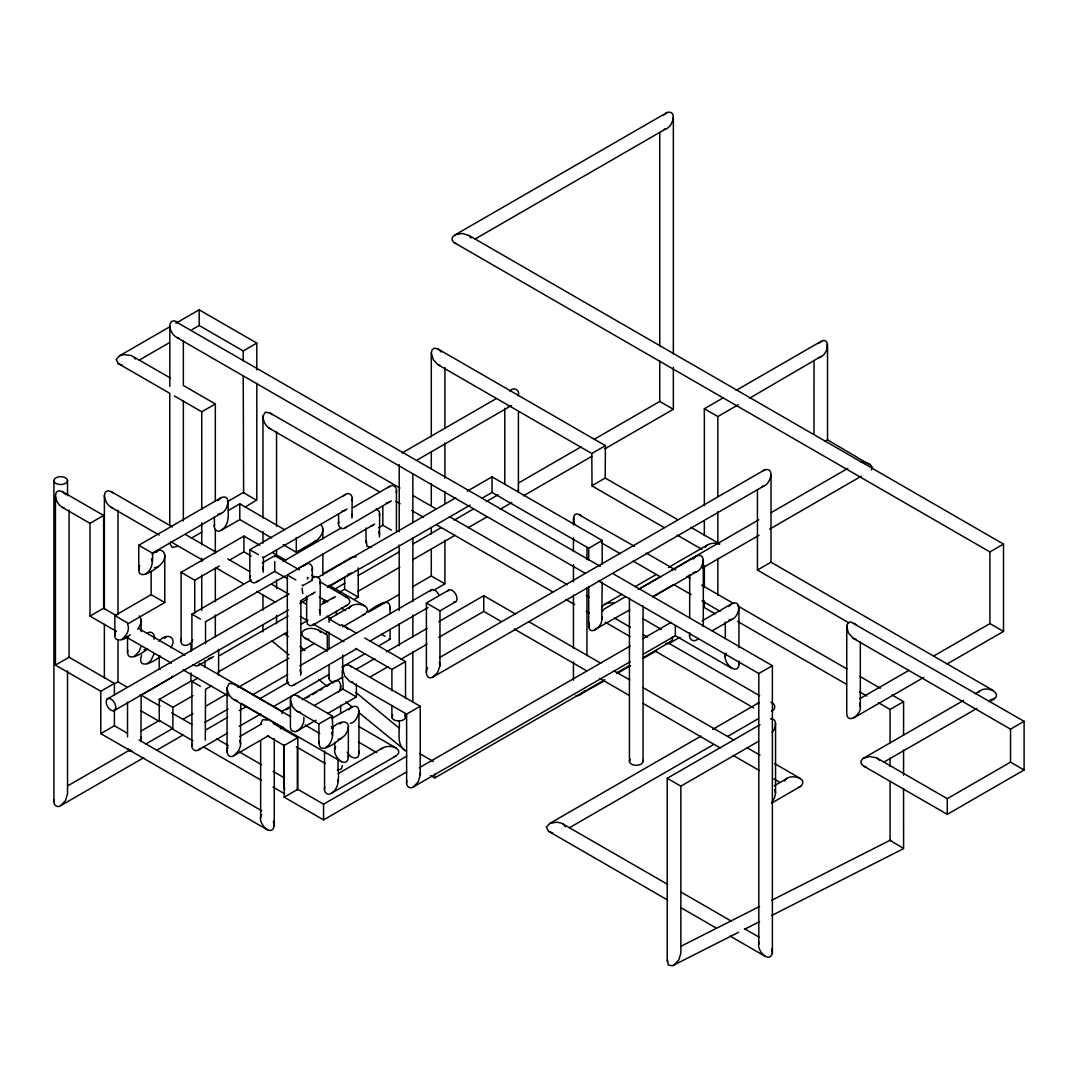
<?xml version="1.0" encoding="UTF-8"?>
<svg xmlns="http://www.w3.org/2000/svg" width="1078" height="1078" viewBox="0 0 1078 1078"><rect width="100%" height="100%" fill="white"/><g stroke="black" fill="none" stroke-linecap="round" stroke-linejoin="round"><path stroke-width="1.5" d="M634.578 546.344L577.606 513.977A5.013 4.096 60 0 0 573.914 516.092L573.9 522.116A13.34 10.888 60 0 0 574.79 524.407M818.175 343.545L823.39 340.54A5.013 4.096 -60 0 1 827.069 342.683L827.069 348.706A13.34 10.888 -60 0 1 823.376 355.093L749.56 398.24M169.785 386.409L169.852 324.303L171.348 321.473L174.232 320.799L600.311 566.354M143.67 757.74L60.718 805.63C56.555 808.729 52.458 803.676 54.129 799.526M130.128 634.578C124.401 641.41 110.913 643.31 115.791 631.048M144.088 649.751L147.497 648.848C143.387 652.81 125.87 664.048 127.756 650.33M152.443 554.267C162.199 543.905 169.206 555.574 161.363 563.807C155.987 569.669 134.507 583.75 139.668 565.586M139.156 615.929C143.118 619.419 140.396 625.631 137.741 629.121M138.752 570.046L138.752 545.252L152.375 553.108C153.143 560.479 152.685 569.71 145.557 573.981M140.922 741.004L141.151 695.175L172.884 676.849L171.981 676.324M154.073 639.214C155.758 635.077 151.648 630.01 147.497 633.109M192.733 639.766C190.806 646.733 178.692 647.999 181.333 638.755M271.669 537.976L239.788 519.583L221.206 530.309C217.055 533.408 212.945 528.341 214.63 524.204M227.633 733.053L198.716 749.749C194.552 752.848 190.456 747.782 192.14 743.645M138.752 545.252L221.206 497.632C231.837 493.616 228.037 511.161 221.206 513.371L152.375 553.108M205.292 740.114L205.534 689.3L211.342 685.945M267.304 736.382L233.899 755.665C228.361 759.37 225.248 751.447 227.997 747.283M287.664 578.873L274.755 571.421L256.631 581.891C252.468 584.99 248.371 579.937 250.042 575.787M240.704 704.015L240.475 746.043L238.71 750.584L233.899 755.665M263.207 572.256L263.436 557.569L347.143 508.978M356.71 648.713L294.105 684.853C289.955 687.966 285.845 682.9 287.53 678.749M302.783 593.695L302.096 588.13M300.695 675.232L300.924 600.608L315.221 592.078M312.094 570.599C313.779 566.449 309.669 561.395 305.519 564.495L287.3 575.005L287.3 680.932M320.867 524.595C325.61 529.473 320.867 537.693 316.056 540.806L296.302 552.206L283.258 544.673M320.031 583.737C321.716 579.6 317.619 574.534 313.455 577.633M320.031 615.188L320.274 581.568M391.395 500.852L345.378 527.694C341.214 530.794 337.118 525.727 338.802 521.59M331.472 728.499C342.683 717.261 354.392 721.371 344.947 735.398C339.651 739.373 318.01 758.373 319.128 741.448M351.954 500.637C353.638 496.5 349.528 491.433 345.378 494.532L249.813 549.713L249.813 577.956M351.954 518.06L352.196 498.467M358.61 726.37L396.111 748.011L398.604 750.504L398.604 753.387L396.111 755.88L331.35 793.26C327.2 796.372 323.09 791.306 324.774 787.156M315.975 720.266L295.439 731.841L291.303 730.574L290.4 727.165L290.4 699.649L291.303 696.24L293.809 694.798L297.205 695.714L332.523 716.102C331.687 726.208 336.296 740.829 325.718 747.553M302.204 699.676L333.816 681.431C340.81 677.361 342.359 688.101 338.627 692.076M338.169 760.138C337.01 770.703 342.4 786.118 331.35 793.26M371.088 547.449L366.951 546.169L366.277 540.59M379.429 515.769L379.429 511.7L376.262 508.749M331.795 718.554L352.129 706.818C363.569 702.896 358.341 722.395 350.363 723.311M379.429 537.073L379.658 513.6M396.219 492.511C397.89 488.361 393.793 483.308 389.63 486.407L352.519 507.832M389.859 609.043C391.341 594.018 372.153 608.76 367.652 611.967M630.226 661.717L413.426 786.886C409.276 789.985 405.166 784.932 406.851 780.782M356.4 683.816L356.4 696.927L342.777 689.058C344.717 683.762 337.104 661.272 349.595 665.463L420.245 706.265L420.245 775.095L418.251 781.806L413.426 786.886M518.181 395.828C520.431 390.223 513.573 386.261 509.84 391.018M698.248 638.567C694.515 643.323 687.656 639.362 689.907 633.743M639.631 588.871L696.482 556.059C707.114 552.03 703.314 569.588 696.482 571.785L653.16 596.794M702.182 620.82L732.11 603.545C742.742 599.516 738.942 617.074 732.11 619.284L712.167 630.805M770.514 718.932C778.06 718.096 775.702 729.051 772.158 732.407M775.554 723.621L775.554 792.963L774.651 797.424L772.158 801.749M738.551 932.308L672.281 965.848L668.144 964.837L667.457 959.487M114.403 694.811L114.403 683.425L100.78 691.281L55.436 665.113L55.436 495.503L56.352 492.094L58.845 490.652L62.255 491.568L103.623 515.459L103.623 608.248L90 616.117L90 523.329L103.623 515.459M104.377 609.353L104.377 495.543L105.294 492.147L107.787 490.706L111.182 491.608L172.386 526.953M227.081 751.743L227.081 687.845L229.075 683.439L233.899 683.91L290.629 716.668M260.647 724.039L262.641 719.632L267.452 720.104M274.27 738.619L274.27 825.91C271.616 838.361 256.16 821.948 261.563 814.645M284.619 789.824L283.932 783.463M348.356 726.612L348.356 757.861C345.701 770.312 330.245 753.899 335.649 746.596M342.346 765.488L341.43 768.897L337.293 770.177M358.947 710.752L358.947 753.347C358.974 761.432 348.895 757.403 347.318 752.188M431.294 436.806L431.294 352.991L432.197 349.582L434.69 348.14L438.099 349.056L605.418 445.659L605.189 478.066L677.833 519.731M738.929 661.164C740.653 679.167 720.293 662.458 726.208 653.255M439.608 657.526L764.814 469.779C775.365 467.205 770.379 484.251 763.628 486.138L432.588 677.254C426.605 680.245 424.867 671.607 427.602 667.794M426.389 672.308L426.389 603.02L439.972 610.862L439.972 665.84L437.56 672.578L432.588 677.254M947.036 664.021L1003.51 631.412L1003.51 544.08L989.927 551.923L454.148 242.59L452.032 239.976L452.477 237.106L455.334 234.748L667.147 112.462C677.685 109.902 672.712 126.934 665.961 128.821L475.007 239.06M860.311 641.949L860.311 706.939C861.551 714.269 847.281 725.238 846.742 713.407L846.742 626.075L847.941 622.936L850.65 621.885L1024.1 721.317L1024.1 769.988L947.279 814.348L864.165 766.364L861.309 764.006L860.877 761.135L862.979 758.521L963.584 700.43M589.154 622.532L589.154 628.555A5.013 4.096 -60 0 0 592.846 630.67L629.835 609.838M602.198 582.039L601.74 621.265A13.34 10.888 -60 0 1 598.061 627.652L594.571 630.199M262.978 518.114L262.978 416.095L265.377 412.146L270.362 413.197L399.951 488.024M613.436 573.927L772.387 665.692L772.387 953.356C768.857 964.284 755.651 949.435 759.195 942.361M140.922 646.813L139.156 651.355L134.346 656.435M141.595 655.181C136.34 671.217 154.882 661.717 160.366 656.152M154.073 653.942L150.907 660.558L147.497 663.576M283.932 729.725L284.619 728.229M170.89 647.757C177.735 637.071 166.632 631.951 158.924 641.235M348.989 608.544C352.614 600.217 374.551 605.405 365.105 613.921L342.683 626.857M601.982 606.874L604.475 604.381L621.912 594.315M705.147 547.314C708.111 542.827 714.552 542.584 719.282 543.932M784.393 781.051C788.031 772.724 809.969 777.912 800.523 786.428L771.632 803.097M217.81 500.664L221.206 497.632M307.284 578.94L308.227 577.929L307.284 577.377M348.72 709.85L352.129 706.818M693.087 559.078L696.482 556.059M728.701 606.564L732.11 603.545M663.671 115.171L667.147 112.462M978.272 692.399C986.37 683.088 1007.943 695.404 988.553 701.697M674.046 965.026L678.857 959.838L680.851 953.235L680.851 786.158L667.228 778.303L667.228 961.603M332.011 598.64L335.527 596.606M306.651 596.053L306.651 620.888L307.553 624.297L310.046 625.725L313.455 624.822L348.693 604.206L349.986 601.43L348.693 598.64L319.654 581.608M380.952 749.17C385.102 745.706 391.408 745.653 396.111 748.011M642.461 657.998L669.896 642.151L672.389 639.658L672.389 636.788M156.189 552.381L157.954 551.087M221.206 530.309C230.975 524.245 227.687 510.959 228.024 501.566M121.693 639.443C126.355 636.343 130.168 629.741 127.595 624.243M343.612 495.826L345.378 494.532M164.314 638.405L166.079 637.111M256.631 581.891L258.397 580.611M387.864 487.687L389.63 486.407M345.378 527.694L347.143 526.401M303.753 565.775L305.519 564.495M297.191 569.076L374.618 524.11M192.814 664.83L196.951 666.11L200.481 664.075M198.716 665.355L213.552 656.529M349.676 558.768L353.207 556.733L356.252 557.003M60.718 805.63L65.529 800.55L67.523 793.826L67.523 670.893M313.455 624.822L315.221 623.529M381.518 604.232L383.283 602.939M198.716 749.749L200.481 748.455M294.105 684.853L295.871 683.573M332.051 682.711L333.816 681.431M297.205 731.1C301.597 728.216 304.71 722.718 303.794 717.396M339.786 723.971L341.537 722.678M170.216 326.54L119.523 355.794L116.128 359.567L118.337 363.636L169.785 393.335L169.785 525.121M700.97 736.126L549.753 823.444L546.344 827.217L548.554 831.273L667.673 900.049M757.443 703.624L759.141 702.546L712.612 729.415M771.525 711.076C776.295 709.593 775.5 703.247 770.864 702.25M763.035 470.884L764.814 469.779M175.997 323.184L199.174 309.817L256.807 343.087L256.807 369.862M139.075 360.187L169.125 342.831M192.019 329.612L199.174 325.489L243.224 350.929L256.807 343.087M174.326 395.949L201.748 411.796L215.331 403.954L215.331 501.081M227.485 501.634L243.224 492.538L256.807 500.381L256.807 383.242M228.361 510.446L239.788 503.844L284.713 529.77M191.641 538.003L201.775 532.155M245.218 507.064L256.416 500.152M181.104 640.925L181.104 572.351L243.924 536.089L259.785 545.252M114.874 635.508L114.874 615.605L151.136 594.665L164.759 602.535L164.759 555.022M402.107 452.949L495.745 398.887M181.104 572.351L194.727 580.22L219.319 566.017M229.452 560.169L243.924 551.815L251.187 556.019M55.436 665.113L69.059 657.243L114.403 683.425M164.759 602.535L128.498 623.475L114.874 615.605M417.213 459.956L511.592 405.463M262.21 562.932L274.755 555.696L299.374 569.898M191.897 650.007L191.897 614.137L251.255 579.87M283.096 561.476L340.998 528.045M205.292 621.871L285.549 575.8M378.553 527.681L382.825 525.215L391.395 530.16M114.591 683.802L118.001 681.835L126.705 686.848M323.13 573.819L351.441 557.474M302.783 585.543L312.324 580.301L312.324 568.429M107.167 699.056L288.405 594.409M317.498 577.619L455.671 497.847M467.246 491.164L492.04 476.853L602.198 540.455L602.198 563.861M328.79 586.284L351.441 573.213L348.032 574.129M113.931 710.752A6.818 3.935 60 0 0 112.826 700.565A6.818 3.935 60 0 0 106.223 702.627A6.818 3.935 60 0 0 113.931 710.752L288.446 610M299.792 603.451L307.068 599.233M327.699 587.335L470.183 505.07M481.839 498.332L492.04 492.444L588.696 548.257L602.198 540.455M219.602 655.572L288.109 616.023M334.746 589.1L344.947 583.211M358.071 575.639L398.873 552.071M413.453 543.662L441.145 527.668M454.256 520.095L473.215 509.153M486.326 501.58L497.982 494.856M518.397 483.079L581.055 446.885M594.18 439.312L659.763 401.447L673.346 409.29L673.346 367.355M325.475 600.311L322.74 601.888L324.734 603.047M339.152 592.415L344.623 589.262L358.246 597.118L354.15 599.489M320.624 604.947L333.533 597.495M160.177 721.034L159.261 720.508L159.261 699.393L190.968 681.08L191.884 681.606M100.78 691.281L100.78 733.619L114.403 725.75L127.433 733.269M191.897 745.814L191.897 681.431L197.719 678.075M431.294 352.991L433.289 359.702L438.099 364.782L591.795 453.515L605.418 445.659M217.864 672.254L287.718 631.924M300.816 624.364L308.092 620.16M357.559 591.606L399.763 567.23M412.861 559.671L455.064 535.308M468.162 527.748L487.081 516.82M500.165 509.261L511.807 502.55M523.45 495.826L591.849 456.331M604.947 448.771L673.346 409.29M159.261 699.393L172.884 707.262L193.07 695.606M329.059 622.302L329.059 619.001L351.482 606.052M141.258 730.897L159.261 720.508L172.884 728.378L145.759 744.036M704.338 505.649L704.338 408.751L723.163 397.876M736.112 390.398L821.679 340.998M325.192 633.81L327.981 632.207M67.981 785.7L130.465 749.628M182.788 719.417L192.962 713.542M206.033 705.996L226.38 694.245M238.009 687.535L288.877 658.173M300.493 651.462L313.577 643.903M368.797 612.021L399.318 594.409M412.402 586.85L431.294 575.948L444.918 583.818L444.918 540.226M592.024 485.666L591.795 453.515M604.502 478.457L591.795 485.801L664.196 527.6M704.338 408.751L717.84 416.553L738.241 404.762M299.886 665.786L431.429 589.841M156.768 750.18L182.964 735.048M204.793 722.449L228.078 709.001M252.818 694.717L287.745 674.558M433.275 590.542L444.918 583.818M205.965 729.833L227.714 717.274M239.303 710.577L246.552 706.386M259.609 698.854L288.594 682.118M426.389 603.02L448.529 590.245M369.821 641.154L428.06 607.52M239.195 726.37L260.876 713.852M273.893 706.346L328.83 674.626M341.847 667.107L364.755 653.888M378.823 645.762L390.088 639.254L390.088 629.539M439.972 610.862L455.9 601.659M199.39 663.536L282.099 711.291L290.71 706.306M239.707 736.584L261.496 723.998M286.196 709.742L290.548 707.222M306.529 698.005L309.44 696.321M312.337 694.65L316.703 692.13M319.6 690.459L322.511 688.775M326.863 686.255L329.774 684.584M332.684 682.9L342.844 677.038M355.929 669.492L374.807 658.577M386.423 651.867L427.104 628.393M438.733 621.683L483.766 595.676L515.553 614.042M314.291 705.497L342.777 689.058M280.388 728.836L283.285 727.151M370.455 676.836L387.878 666.77M400.962 659.224L427.104 644.118M438.733 637.408L483.766 611.415L501.149 621.454M355.538 648.417L391.907 669.411L405.53 661.555L405.53 698.531M327.523 713.596L356.4 696.927M290.4 699.649L292.394 706.36L295.439 710.159L318.899 723.971L332.523 716.102M284.174 745.491L297.797 737.621L297.797 789.298L284.174 797.168L284.174 745.491L267.452 735.843L269.217 736.584M824.913 441.374L827.527 439.864L871.28 465.642A5.013 4.096 0 0 1 871.293 469.9M342.777 669.398L344.771 676.122L349.595 681.202L406.622 714.121L420.245 706.265M634.982 586.769L655.33 575.019M668.414 567.473L707.64 544.821M601.82 610.418L625.402 596.808M638.149 589.437L660.275 576.663M671.581 570.141L758.791 519.785M770.743 512.885L847.78 468.404M338.452 773.438L382.474 748.011M652.796 596.579L673.507 584.626M686.605 577.067L690.648 574.736M702.304 568.012L759.074 535.227M769.584 529.163L861.295 476.206M297.797 789.298L323.575 804.188L406.689 756.19M284.174 797.168L323.575 819.913L406.689 771.929M848.817 622.801L757.43 570.046L771.013 562.204L771.013 474.724M419.248 767.792L630.226 645.991M643.323 638.432L670.974 622.464M643.323 654.157L675.34 635.683L732.11 668.454M430.54 775.594L434.663 777.966L604.906 679.679M616.454 673.009L629.458 665.503M576.043 695.66A5.013 4.096 -60 0 0 577.579 695.809L604.354 680.878M617.222 673.454L630.549 665.759M643.472 658.294L656.731 650.64M668.252 643.984L680.016 637.206M758.804 944.139L758.804 673.534L772.387 665.692M569.4 827.769L713.366 744.655M727.906 736.261L758.44 718.622M667.228 778.303L760.044 724.712M680.851 786.158L758.656 741.246M859.894 698.652L909.024 670.287M933.588 656.111L989.927 623.583L1003.51 631.412M852.927 718.352L923.873 677.388M878.408 702.721L890.064 709.445L903.58 701.643L903.58 735.048M774.327 785.808L786.9 778.559M975.253 693.706L979.632 691.173M883.569 762.308L976.884 708.435M846.742 626.075L848.305 632.719L852.927 638.176L1010.531 729.159L1024.1 721.317M862.979 758.521L869.515 756.554L876.549 757.834L947.279 798.663L1010.531 762.146L1024.1 769.988M821.652 356.616L818.162 358.098M579.304 695.35L582.794 692.804A13.34 10.888 -60 0 0 584.343 690.89M994.388 698.328L990.305 699.972M177.156 546.357L172.184 547.422L169.785 543.474M681.539 946.012L759.545 906.463M771.552 900.373L890.064 840.274L891.412 840.975M744.548 929.276L759.559 921.663M771.552 915.572L903.58 848.642L903.566 788.463M345.162 606.24L347.156 605.364M363.111 614.797L365.105 613.921M604.475 604.381L608.787 602.939L613.773 602.939M394.117 756.769L396.111 755.88M669.896 642.151L665.571 643.593M798.529 787.304L800.523 786.428M221.206 513.371L217.81 514.287M157.954 566.826L154.545 567.742M345.378 510.271L341.969 511.174M389.63 502.132L386.22 503.049M314.291 541.547L316.056 540.806M371.088 526.145L372.853 525.39M311.69 594.113L313.455 593.372M211.787 657.809L208.391 658.725M696.482 571.785L693.087 572.701M341.537 738.417L338.142 739.333M732.11 619.284L728.701 620.2M119.523 355.794L124.051 354.581L131.246 355.497L170.257 377.933M455.334 234.748L462.368 233.468L468.903 235.435L1003.51 544.08M549.753 823.444L556.774 822.164L561.463 823.147L667.659 884.364M664.223 129.373L665.961 128.821M761.89 486.69L763.628 486.138M508.196 406.379L509.84 406.217M132.581 751.379L129.522 751.11L127.756 748.604M351.347 681.956L352.991 682.118M237.308 700.565C231.244 700.053 227.431 693.437 227.081 687.845M300.614 712.356L297.205 711.44M856.404 639.47L852.927 638.176M308.901 639.294C303.915 639.591 298.606 632.921 304.575 629.983C312.377 625.658 320.948 630.832 327.321 635.252L327.321 650.708M122.42 365.28L118.337 363.636M552.65 832.93L548.554 831.273M169.785 326.311C170.418 331.431 173.679 336.862 178.894 338.276M864.165 766.364L866.281 767.132M438.099 364.782L439.864 365.536M104.377 495.543C104.674 500.798 107.881 506.229 112.947 508.102M55.436 495.503C55.733 500.744 58.94 506.188 64.006 508.048M345.162 596.606L347.156 597.495M262.978 416.095C262.911 421.417 266.064 426.861 270.942 429.125M454.148 242.59L456.007 243.574M870.013 464.389L866.052 462.637A13.34 10.888 0 0 0 861.106 462.273M771.013 562.204L993.202 690.486M690.863 527.263L719.821 543.986M677.24 535.119L701.859 549.335M646.207 553.054L675.515 569.979M686.915 576.568L690.041 578.374M701.657 585.084L733.619 603.532M737.81 605.944L846.917 668.939M859.948 676.458L880.335 688.236M891.937 694.933L903.58 701.643M601.484 542.84L620.429 553.782M633.029 561.045L660.625 576.973M673.696 584.519L691.119 594.584M702.048 600.904L720.158 611.347M737.581 621.413L846.5 684.287M859.449 691.78L866.833 696.038M715.24 613.854L704.338 607.561L704.338 600.877M177.156 337.724L585.341 573.375M598.452 580.948L758.804 673.534M642.555 618.502L661.259 629.309M413.049 495.584L436.347 509.045M449.459 516.605L567.405 584.694M586.338 595.635L589.248 597.306M667.875 642.704L759.613 695.674M614.541 618.071L630.374 627.207M643.323 634.673L647.635 637.165M269.163 428.195L379.726 492.026M395.734 501.257L400.1 503.776M411.729 510.5L423.371 517.211M436.455 524.77L552.839 591.97M565.937 599.53L574.655 604.569M586.297 611.28L589.208 612.964M605.203 622.195L629.943 636.478M654.669 650.762L753.589 707.869M215.331 403.954L183.354 385.493L183.354 341.012M528.57 621.548L600.837 663.266M613.84 670.785L629.741 679.962M642.757 687.481L733.943 740.114M746.973 747.647L759.99 755.166M774.462 763.52L800.523 778.559M514.193 628.986L586.675 670.826M599.718 678.358L628.703 695.094M643.216 703.476L720.131 747.889M733.202 755.422L759.316 770.5M773.829 778.882L779.637 782.237M243.615 492.767L243.224 375.912M272.774 552.744L285.751 560.237M311.731 575.234L314.614 576.905M329.033 585.233L365.105 606.052M311.421 579.775L312.324 580.301M249.813 549.713L258.397 554.658M262.533 557.043L263.436 557.569M287.3 575.005L295.871 579.964M302.096 585.152L303.012 585.677M341.308 608.046L345.661 610.566M319.196 597.077L327.806 602.05M381.518 634.309L385.048 636.343M389.185 638.728L390.088 639.254M185.497 534.513L216.099 552.192M227.754 558.916L249.611 571.529M271.467 584.155L288.958 594.247M300.614 600.985L306.448 604.34M326.85 616.117L331.216 618.651M341.416 624.539L355.983 632.948M364.728 638.001L405.53 661.555M329.059 619.001L340.688 625.712M111.182 507.347L159.18 535.052M170.823 541.776L202.826 560.25M215.91 567.81L243.547 583.764M256.631 591.323L275.55 602.238M300.277 616.508L306.085 619.877M313.361 624.068L343.909 641.706M304.575 637.853L327.321 650.977M62.255 507.307L90 523.329M680.69 891.897L731.41 921.178M744.453 928.71L758.939 937.065M191.897 614.137L200.481 619.082M419.558 753.522L433.289 761.445M680.757 907.595L715.617 927.727M730.143 936.108L765.003 956.24M358.3 741.92L376.788 752.592M331.35 726.68L333.115 727.704M103.623 608.248L116.693 615.794M138.456 628.353L184.877 655.154M305.182 725.063L319.721 733.471M90 616.117L116.195 631.236M124.927 636.276L171.496 663.159M183.139 669.883L228.253 695.93M241.351 703.489L282.099 727.017M233.899 699.649L341.537 761.796M273.233 723.446L297.797 737.621M191.897 681.431L200.481 686.39M296.315 746.784L325.367 763.561M160.177 669.505L159.261 668.98L159.261 655.599M140.234 694.65L160.043 706.103M171.645 712.801L191.938 724.51M216.584 738.74L228.172 745.437M239.774 752.134L261.523 764.693M273.111 771.39L284.713 778.087M171.981 727.852L172.884 728.378L172.884 707.262M140.733 710.685L159.638 721.6M171.267 728.324L193.083 740.909M203.257 746.784L261.428 780.378M273.057 787.088L284.7 793.799M139.008 739.953L261.725 810.804M100.78 733.619L267.452 829.844M579.317 514.435L581.096 515.473M175.97 321.365L177.749 322.47M876.549 757.834L879.419 760.192M358.907 712.598L406.042 751.11M438.099 349.056L441.508 352.075M111.182 491.608L112.947 492.902M349.595 665.463L351.347 666.756M62.255 491.568L65.65 494.586M297.205 695.714L298.97 696.994M233.899 683.91L235.664 685.204M318.199 629.983L320.705 632.476M903.108 848.211L890.064 840.355L890.064 781.577M284.349 633.46L288.244 636.68M299.94 646.328L305.141 650.613M355.821 692.399L398.712 727.758M272.047 640.979L288.904 654.885M318.724 679.463L326.499 685.877M345.944 701.899L352.425 707.249M854.113 623.178L855.851 624.634M270.362 413.197L272.087 414.653M468.903 235.435L471.019 238.049M563.322 824.131L565.424 826.732M404.277 750.005C395.869 742.836 400.302 730.358 399.224 721.007M601.982 609.757L602.939 611.091M134.454 357.707L135.208 359.095M702.384 624.647L703.072 626.143M774.651 789.568L775.554 792.963M378.755 531.494L379.658 534.904M319.357 609.609L320.274 613.018M262.533 566.691L263.436 570.087M331.62 732.353L332.523 735.748M300.007 669.654L300.924 673.063M239.801 740.465L240.704 743.874M151.459 558.768L152.375 562.177M859.705 703.287L860.311 706.939M439.352 662.188L439.972 665.84M273.354 821.449L274.27 825.91M771.767 948.99L772.387 953.356M420.016 773.182L420.245 775.095M351.954 513.99L352.196 515.89M337.94 779.569L338.169 781.469M140.922 736.934L141.151 738.834M738.7 662.35L738.929 664.52M358.718 751.177L358.947 753.347M348.127 755.691L348.356 757.861M602.198 616.953L602.198 619.015M1010.531 729.159L1010.531 762.146M989.927 551.923L989.927 623.583M947.279 798.663L947.279 814.348M903.566 750.059L903.58 775.136M890.064 709.445L890.064 743.011M890.064 758.09L890.064 766.512M827.527 344.408L827.527 439.864M814.025 360.551L814.011 434.313M757.43 489.574L757.43 570.046M738.929 607.48L738.929 647.743M725.305 621.952L725.305 638.486M725.305 653.349L725.305 656.664M717.84 416.539L717.84 496.742M717.84 511.78L717.84 543.514M717.84 558.552L717.84 595.312M704.338 520.687L704.338 535.726M704.338 565.788L704.338 587.51M703.301 559.981L703.301 626.385M689.677 574.493L689.677 617.654M689.677 632.597L689.677 635.912M675.34 625.779L675.34 635.683M673.346 117.408L673.346 353.934M659.763 132.284L659.763 345.93M659.763 361.076L659.763 401.447M643.054 605.971L643.054 761.391M629.431 598.128L629.431 761.391M588.696 548.257L588.696 559.954M588.696 586.526L588.696 626.83M586.958 547.503L586.958 559.657M586.958 587.887L586.958 655.559M573.442 517.817L573.442 524.878M573.442 537.855L573.442 551.613M573.442 564.589L573.442 581.675M573.442 595.043L573.442 648.121M573.442 661.865L573.442 680.245M518.41 412.079L518.41 490.719M504.787 408.266L504.787 483.995M492.04 476.853L492.04 492.457M483.766 595.676L483.766 611.415M444.918 367.558L444.918 427.912M444.918 442.991L444.918 478.201M444.918 491.608L444.918 503.345M434.663 774.031L434.663 777.966M431.294 451.898L431.294 468.661M431.294 483.739L431.294 505.542M431.294 527.331L431.294 534.041M431.294 549.12L431.294 575.948M412.861 474.212L412.861 522.83M412.861 537.922L412.861 601.632M412.861 615.039L412.861 636.842M412.861 651.934L412.861 702.223M406.622 714.121L406.622 782.951M405.53 713.649L405.53 717.018M399.224 464.658L399.224 531.683M399.224 545.077L399.224 610.431M399.224 623.825L399.224 645.614M396.448 490.342L396.448 531.427M391.907 669.411L391.907 690.755M391.907 705.524L391.907 717.018M390.088 606.874L390.088 613.355M382.825 506.148L382.825 525.215M366.035 528.018L366.035 542.76M358.246 567.904L358.246 597.118M344.623 577.606L344.623 589.262M342.683 655.154L342.683 668.481M340.621 685.365L340.621 690.311M340.621 705.174L340.621 713.434M338.559 514.246L338.559 523.76M336.363 611.361L336.363 614.568M334.732 742.243L334.732 749.992M329.059 632.207L329.059 648.727M329.059 665.247L329.059 678.466M324.545 751.043L324.545 789.325M323.575 804.188L323.575 819.913M322.861 529.002L322.861 538.906M322.861 553.769L322.861 575.234M318.899 723.971L318.899 743.618M297.326 747.889L297.326 789.878M296.302 537.518L296.302 552.206M283.703 745.06L283.703 785.363M282.099 711.291L282.099 713.596M276.547 432.022L276.547 526.172M276.547 549.699L276.547 556.423M276.547 579.964L276.547 588.372M276.547 615.269L276.547 623.677M274.755 555.696L274.755 556.747M274.755 561.517L274.755 571.421M262.978 531.481L262.978 543.191M262.978 595.043L262.978 610.094M262.978 625.146L262.978 631.829M260.647 740.829L260.647 818.054M243.924 536.089L243.924 551.815M243.224 350.929L243.224 360.914M239.788 503.844L239.788 519.583M218.605 649.266L218.605 675.259M215.331 529.554L215.331 553.001M215.331 568.066L215.331 601.564M215.331 614.959L215.331 636.734M214.401 517.13L214.401 526.374M205.534 622.006L205.534 643.593M204.982 660.544L204.982 667.215M201.748 411.796L201.748 509.422M201.748 522.897L201.748 544.781M201.748 558.242L201.748 561.611M201.748 575.086L201.748 610.431M199.174 309.817L199.174 325.489M194.727 580.22L194.727 613.247M190.968 643.418L190.968 651.597M190.968 672.901L190.968 681.08M183.354 400.746L183.354 520.917M151.136 571.259L151.136 594.665M141.151 620.335L141.151 631.681M127.527 636.303L127.527 652.5M127.527 702.155L127.527 736.8M118.001 510.15L118.001 614.5M118.001 639.753L118.001 681.835M114.403 709.472L114.403 725.75M104.377 624.418L104.377 677.981M69.059 510.002L69.059 657.243M67.523 480.613A6.818 3.935 0 0 1 57.309 484.009A6.818 3.935 0 0 1 57.309 477.204A6.818 3.935 0 0 1 67.523 480.613L67.523 495.759M53.9 480.613L53.9 801.695M332.469 681.862A6.818 3.935 0 0 1 329.289 677.442M344.232 626.534A6.818 3.935 60 0 1 347.898 629.202M430.189 591.62A6.818 3.935 60 0 1 434.218 589.868A6.818 3.935 60 0 1 439.015 595.366M404.614 715.051A6.818 3.935 0 0 1 398.712 720.953A6.818 3.935 0 0 1 392.81 715.051M642.825 760.367A6.818 3.935 0 0 1 635.36 765.286A6.818 3.935 0 0 1 630.347 759.424M518.181 489.708A6.818 3.935 0 0 1 518.181 491.743M447.842 591.081A6.818 3.935 60 0 1 455.765 594.247A6.818 3.935 60 0 1 453.865 602.13"/></g></svg>
